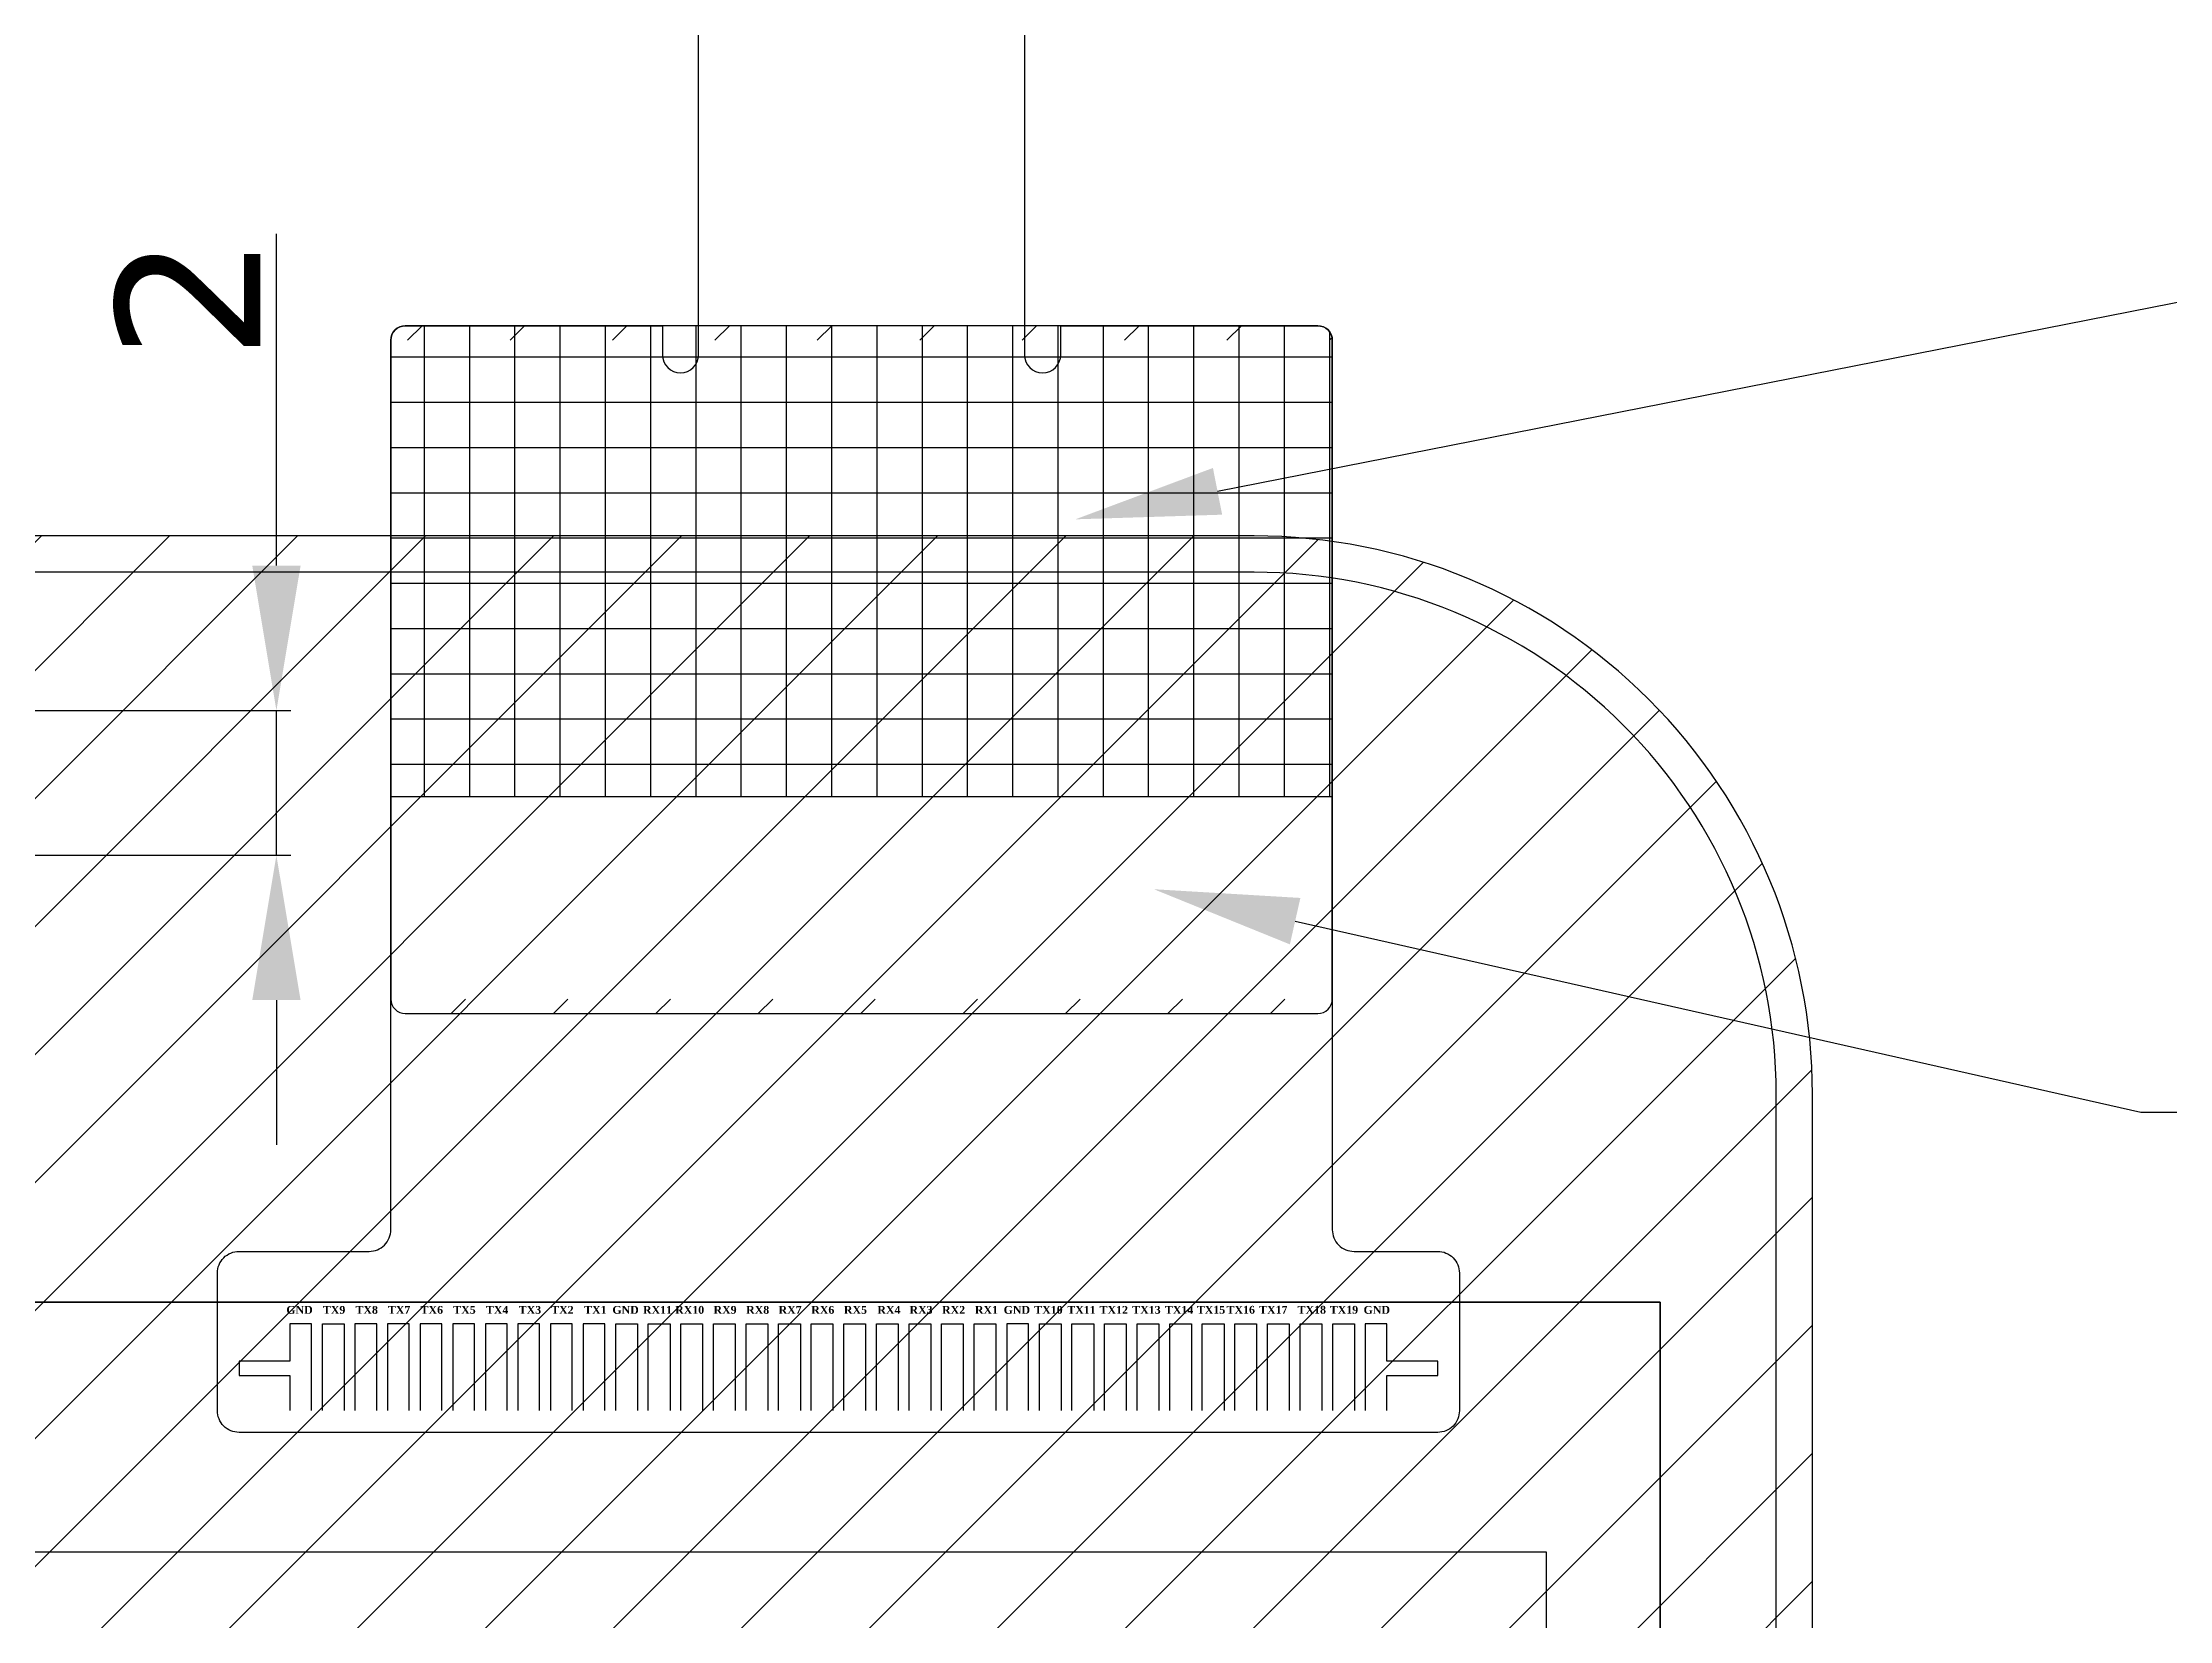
# Model space of a CAD drawing. Header units: inches. Extents: x 1779 to 2225, y 40 to 347.
# Drawn here: x 1933.5 to 1962.87, y 244.43 to 266.22 of the extents above; entities that cross this region are included whole.
import ezdxf
from ezdxf import colors
from ezdxf.entities.mleader import LeaderData, LeaderLine
from ezdxf.math import Vec2, Vec3

# ---------------------------------------------------------------- set-up
doc = ezdxf.new("R2010")
doc.units = ezdxf.units.IN
doc.header["$LTSCALE"] = 2.574606
doc.header["$MEASUREMENT"] = 0
doc.header["$PDMODE"] = 3
doc.header["$PDSIZE"] = 0.3125
doc.layers.get('0').update_dxf_attribs({"linetype": 'CONTINUOUS'})
doc.layers.get('Defpoints').update_dxf_attribs({"linetype": 'CONTINUOUS'})
for name, color, linetype in [('05', 4, 'CONTINUOUS'), ('Cover lens', 6, 'CONTINUOUS'), ('dim', 4, 'CONTINUOUS'), ('Dimension', 7, 'CONTINUOUS'), ('FPC', 11, 'CONTINUOUS'), ('RX', 1, 'CONTINUOUS'), ('sensor AA', 131, 'CONTINUOUS'), ('Sensor outline', 190, 'CONTINUOUS'), ('正面保护膜', 50, 'CONTINUOUS'), ('电磁膜', 50, 'CONTINUOUS')]:
    doc.layers.add(name, color=color, linetype=linetype)
doc.styles.get("Standard").update_dxf_attribs({"font": 'romand.shx', "width": 0.8, "bigfont": 'bigfont.shx'})
doc.styles.add('WMF-Times New Roman0', font='timesbd.ttf')
doc.styles.add('文字样式', font='verdana.ttf', dxfattribs={"height": 2})
doc.dimstyles.new('标注', dxfattribs={"dimtxt": 2, "dimasz": 2, "dimexe": 0.2, "dimexo": 0.2, "dimgap": 0.2, "dimtad": 1, "dimdsep": 46, "dimtxsty": '文字样式', "dimcen": 0, "dimclrd": 256, "dimclre": 256, "dimclrt": 256, "dimadec": 0, "dimazin": 0, "dimtfac": 1, "dimtmove": 0, "dimatfit": 3, "dimfxl": 0, "dimarcsym": 0})

# ---------------------------------------------------------------- blocks, each defined once
blk = doc.blocks.new('12521212')
at = {"layer": 'RX'}
for points in [[(1600.864, 243.921), (1600.864, 245.121), (1600.564, 245.121), (1600.564, 244.604), (1599.864, 244.604), (1599.864, 244.404), (1600.564, 244.404), (1600.564, 243.921), (1600.564, 243.921)], [(1601.014, 243.921), (1601.014, 245.121), (1601.314, 245.121), (1601.314, 243.921)], [(1601.764, 243.921), (1601.764, 245.121), (1601.464, 245.121), (1601.464, 243.921)], [(1602.214, 243.921), (1602.214, 245.121), (1601.914, 245.121), (1601.914, 243.921)], [(1602.664, 243.921), (1602.664, 245.121), (1602.364, 245.121), (1602.364, 243.921)], [(1603.114, 243.921), (1603.114, 245.121), (1602.814, 245.121), (1602.814, 243.921)], [(1603.564, 243.921), (1603.564, 245.121), (1603.264, 245.121), (1603.264, 243.921)], [(1604.014, 243.921), (1604.014, 245.121), (1603.714, 245.121), (1603.714, 243.921)], [(1604.464, 243.921), (1604.464, 245.121), (1604.164, 245.121), (1604.164, 243.921)], [(1604.914, 243.921), (1604.914, 245.121), (1604.614, 245.121), (1604.614, 243.921)], [(1605.064, 243.921), (1605.064, 245.121), (1605.364, 245.121), (1605.364, 243.921)], [(1605.514, 243.921), (1605.514, 245.121), (1605.814, 245.121), (1605.814, 243.921)], [(1605.964, 243.921), (1605.964, 245.121), (1606.264, 245.121), (1606.264, 243.921)], [(1606.414, 243.921), (1606.414, 245.121), (1606.714, 245.121), (1606.714, 243.921)], [(1606.864, 243.921), (1606.864, 245.121), (1607.164, 245.121), (1607.164, 243.921)], [(1607.314, 243.921), (1607.314, 245.121), (1607.614, 245.121), (1607.614, 243.921)], [(1607.764, 243.921), (1607.764, 245.121), (1608.064, 245.121), (1608.064, 243.921)], [(1608.214, 243.921), (1608.214, 245.121), (1608.514, 245.121), (1608.514, 243.921)], [(1608.664, 243.921), (1608.664, 245.121), (1608.964, 245.121), (1608.964, 243.921)], [(1609.114, 243.921), (1609.114, 245.121), (1609.414, 245.121), (1609.414, 243.921)], [(1609.564, 243.921), (1609.564, 245.121), (1609.864, 245.121), (1609.864, 243.921)], [(1610.014, 243.921), (1610.014, 245.121), (1610.314, 245.121), (1610.314, 243.921)], [(1610.764, 243.921), (1610.764, 245.121), (1610.464, 245.121), (1610.464, 243.921)], [(1610.914, 243.921), (1610.914, 245.121), (1611.214, 245.121), (1611.214, 243.921)], [(1611.364, 243.921), (1611.364, 245.121), (1611.664, 245.121), (1611.664, 243.921)], [(1611.814, 243.921), (1611.814, 245.121), (1612.114, 245.121), (1612.114, 243.921)], [(1612.264, 243.921), (1612.264, 245.121), (1612.564, 245.121), (1612.564, 243.921)], [(1612.714, 243.921), (1612.714, 245.121), (1613.014, 245.121), (1613.014, 243.921)], [(1613.164, 243.921), (1613.164, 245.121), (1613.464, 245.121), (1613.464, 243.921)], [(1613.614, 243.921), (1613.614, 245.121), (1613.914, 245.121), (1613.914, 243.921)], [(1614.064, 243.921), (1614.064, 245.121), (1614.364, 245.121), (1614.364, 243.921)], [(1614.514, 243.921), (1614.514, 245.121), (1614.814, 245.121), (1614.814, 243.921)], [(1614.964, 243.921), (1614.964, 245.121), (1615.264, 245.121), (1615.264, 243.921)], [(1615.714, 243.921), (1615.714, 244.404), (1616.414, 244.404), (1616.414, 244.604), (1615.714, 244.604), (1615.714, 245.121), (1615.414, 245.121), (1615.414, 243.921)]]:
    blk.add_lwpolyline(points, dxfattribs=at)
at = {"layer": 'sensor AA'}
blk.add_lwpolyline([(1560.144, 241.971), (1617.914, 241.971), (1617.914, 146.791), (1560.144, 146.791)], close=True, dxfattribs=at)
at = {"layer": 'Sensor outline'}
blk.add_lwpolyline([(1558.634, 143.961), (1619.484, 143.961), (1558.634, 143.961), (1558.634, 245.421), (1619.484, 245.421), (1619.484, 143.961), (1619.484, 245.421), (1558.634, 245.421)], close=True, dxfattribs=at)
at = {"style": 'WMF-Times New Roman0'}
for p in [(1600.516, 245.258), (1605.018, 245.258), (1610.421, 245.258), (1615.391, 245.258)]:
    blk.add_text('GND', height=0.1085, dxfattribs=at).set_placement(p)
at = {"layer": '05', "style": 'WMF-Times New Roman0'}
for s, p in [('TX9', (1601.021, 245.258)), ('TX8', (1601.471, 245.258)), ('TX7', (1601.919, 245.258)), ('TX6', (1602.37, 245.258)), ('TX5', (1602.821, 245.258)), ('TX4', (1603.272, 245.258)), ('TX3', (1603.725, 245.258)), ('TX2', (1604.173, 245.258)), ('TX1', (1604.628, 245.258)), ('RX11', (1605.441, 245.258)), ('RX10', (1605.885, 245.258)), ('RX9', (1606.415, 245.258)), ('RX8', (1606.865, 245.258)), ('RX7', (1607.313, 245.258)), ('RX6', (1607.764, 245.258)), ('RX5', (1608.215, 245.258)), ('RX4', (1608.677, 245.258)), ('RX3', (1609.121, 245.258)), ('RX2', (1609.57, 245.258)), ('RX1', (1610.024, 245.258)), ('TX10', (1610.844, 245.258)), ('TX11', (1611.3, 245.258)), ('TX12', (1611.746, 245.258)), ('TX13', (1612.197, 245.258)), ('TX14', (1612.648, 245.258)), ('TX15', (1613.088, 245.259)), ('TX16', (1613.499, 245.259)), ('TX17', (1613.948, 245.259)), ('TX18', (1614.48, 245.259)), ('TX19', (1614.924, 245.259))]:
    blk.add_text(s, height=0.1085, dxfattribs=at).set_placement(p)
blk = doc.blocks.new('*D54')
at = {"layer": 'Defpoints', "color": 0}
for p in [(1929.743, 256.998), (1936.727, 256.998), (1929.743, 254.998)]:
    blk.add_point(p, dxfattribs=at)
at = {"layer": 'Dimension', "lineweight": -2}
for p, q in [((1936.727, 258.998), (1936.727, 263.58)), ((1929.943, 256.998), (1936.927, 256.998)), ((1936.727, 254.998), (1936.727, 256.998)), ((1929.943, 254.998), (1936.927, 254.998)), ((1936.727, 252.998), (1936.727, 250.998))]:
    blk.add_line(p, q, dxfattribs=at)
at = {"layer": 'Dimension'}
for points in [[(1936.394, 258.998), (1937.061, 258.998), (1936.727, 256.998)], [(1936.394, 252.998), (1937.061, 252.998), (1936.727, 254.998)]]:
    blk.add_solid(points, dxfattribs=at)
at = {"layer": 'Dimension', "insert": (1935.507, 262.703), "char_height": 2, "attachment_point": 5, "rotation": 90, "style": '文字样式'}
blk.add_mtext('2', dxfattribs=at)

msp = doc.modelspace()

# ---------------------------------------------------------------- hatches: boundary and pattern name
at = {"layer": 'Cover lens', "linetype": 'Continuous'}
h = msp.add_hatch(dxfattribs=at)
h.set_pattern_fill('ANSI31', color=256, scale=10, style=0)
edge = h.paths.add_edge_path(flags=16)
edge.add_line((1918.407, 254.998), (1932.407, 254.998))
edge.add_arc((1932.407, 255.998), 1, 270, 450)
edge.add_line((1932.407, 256.998), (1918.407, 256.998))
edge.add_arc((1918.407, 255.998), 1, 90, 270)
edge = h.paths.add_edge_path(flags=16)
edge.add_line((1913.657, 254.998), (1915.157, 254.998))
edge.add_arc((1915.157, 255.998), 1, 270, 450)
edge.add_line((1915.157, 256.998), (1913.657, 256.998))
edge.add_arc((1913.657, 255.998), 1, 90, 270)
edge = h.paths.add_edge_path(flags=16)
edge.add_arc((1910.907, 255.998), 1, 0, 360)
edge = h.paths.add_edge_path(flags=16)
edge.add_arc((1904.407, 255.998), 1.7, 0, 360)
edge = h.paths.add_edge_path()
edge.add_arc((1949.857, 142.165), 8.08, 273.5944, 360)
edge.add_line((1957.937, 142.165), (1957.937, 251.698))
edge.add_arc((1950.227, 251.698), 7.71, 360, 450)
edge.add_line((1950.227, 259.408), (1900.587, 259.408))
edge.add_arc((1900.587, 251.698), 7.71, 90, 180)
edge.add_line((1892.877, 251.698), (1892.877, 142.165))
edge.add_arc((1900.957, 142.165), 8.08, 180, 266.4056)
edge.add_arc((1925.407, 531.398), 398.08, 266.40564, 273.59436)
edge = h.paths.add_edge_path(flags=16)
edge.add_line((1919.607, 136.918), (1931.207, 136.918))
edge.add_arc((1931.207, 138.998), 2.08, 270, 360)
edge.add_line((1933.287, 138.998), (1933.287, 141.498))
edge.add_arc((1931.207, 141.498), 2.08, 360, 450)
edge.add_line((1931.207, 143.578), (1919.607, 143.578))
edge.add_arc((1919.607, 141.498), 2.08, 90, 180)
edge.add_line((1917.527, 141.498), (1917.527, 138.998))
edge.add_arc((1919.607, 138.998), 2.08, 180, 270)
h.paths.add_polyline_path([(1897.327, 150.398), (1897.327, 243.998), (1953.487, 243.998), (1953.487, 150.398)], flags=16)
at = {"layer": 'FPC', "linetype": 'Continuous'}
h = msp.add_hatch(dxfattribs=at)
h.set_pattern_fill('D', color=256, angle=45, style=0, pattern_type=0)
h.set_pattern_definition([(45, (1829.4463, 54.0247), (-0.7071068, 0.7071068), [])])
edge = h.paths.add_edge_path()
edge.add_line((1938.307, 262.112), (1938.307, 253.012))
edge = h.paths.add_edge_path()
edge.add_line((1951.307, 253.012), (1951.307, 262.112))
edge = h.paths.add_edge_path()
edge.add_arc((1938.507, 253.012), 0.2, 180, 270)
edge.add_line((1938.507, 252.812), (1951.107, 252.812))
edge.add_arc((1951.107, 253.012), 0.2, 270, 360)
edge = h.paths.add_edge_path()
edge.add_arc((1951.107, 262.112), 0.2, 0, 90)
edge.add_line((1951.107, 262.312), (1938.507, 262.312))
edge.add_arc((1938.507, 262.112), 0.2, 90, 180)
at = {"layer": '电磁膜', "linetype": 'Continuous'}
h = msp.add_hatch(dxfattribs=at)
h.set_pattern_fill('ANSI37', color=256, scale=5, angle=45, style=0)
h.set_pattern_definition([(90, (1.8957, -7.4952), (-0.625, 1e-16), []), (180, (1.8957, -7.4952), (-1e-16, -0.625), [])])
edge = h.paths.add_edge_path()
edge.add_line((1938.307, 262.112), (1938.307, 255.812))
edge.add_line((1938.307, 255.812), (1951.307, 255.812))
edge.add_line((1951.307, 255.812), (1951.307, 262.112))
edge.add_arc((1951.107, 262.112), 0.2, 0, 90)
edge = h.paths.add_edge_path()
edge.add_line((1951.107, 262.312), (1938.507, 262.312))
edge.add_arc((1938.507, 262.112), 0.2, 90, 180)

# ---------------------------------------------------------------- linework, layer by layer
at = {"layer": 'Cover lens', "linetype": 'Continuous'}
msp.add_lwpolyline([(1950.364, 134.101, 0.395956), (1957.937, 142.165), (1957.937, 251.698, 0.414214), (1950.227, 259.408), (1900.587, 259.408, 0.414214), (1892.877, 251.698), (1892.877, 142.165, 0.395956), (1900.451, 134.101, 0.031377), (1950.364, 134.101)], format="xyb", dxfattribs=at)
at = {"layer": 'FPC', "linetype": 'Continuous'}
msp.add_lwpolyline([(1947.057, 274.148), (1947.057, 262.312), (1947.057, 261.912, 1), (1947.557, 261.912), (1947.557, 262.312), (1951.107, 262.312, -0.414214), (1951.307, 262.112), (1951.307, 249.827, 0.414214), (1951.607, 249.527), (1952.762, 249.527, -0.414214), (1953.062, 249.227), (1953.062, 247.327, -0.414214), (1952.762, 247.027), (1936.212, 247.027, -0.414214), (1935.912, 247.327), (1935.912, 249.227, -0.414214), (1936.212, 249.527), (1938.007, 249.527, 0.414214), (1938.307, 249.827), (1938.307, 253.012), (1938.307, 262.112, -0.414214), (1938.507, 262.312), (1942.057, 262.312), (1942.057, 261.912, 1), (1942.557, 261.912), (1942.557, 262.312), (1942.557, 274.148, -0.414214)], format="xyb", dxfattribs=at)
msp.add_lwpolyline([(1938.507, 262.312, 0.414214), (1938.307, 262.112), (1938.307, 253.012, 0.414214), (1938.507, 252.812), (1951.107, 252.812, 0.414214), (1951.307, 253.012), (1951.307, 262.112, 0.414214), (1951.107, 262.312)], format="xyb", close=True, dxfattribs=at)
msp.add_lwpolyline([(1938.507, 262.312, 0.414214), (1938.307, 262.112), (1938.307, 253.012, 0.414214), (1938.507, 252.812), (1951.107, 252.812, 0.414214), (1951.307, 253.012), (1951.307, 262.112, 0.414214), (1951.107, 262.312)], format="xyb", close=True, dxfattribs=at)
at = {"layer": '正面保护膜'}
msp.add_lwpolyline([(1957.386, 141.282, -0.380398), (1958.379, 142.165), (1961.437, 142.165, 0.414214), (1962.437, 143.165), (1962.437, 146.165, 0.414214), (1961.437, 147.165), (1958.437, 147.165, -0.414214), (1957.437, 148.165), (1957.437, 251.698, 0.414214), (1950.227, 258.908), (1900.587, 258.908, 0.414214), (1893.377, 251.698), (1893.377, 142.165, 0.395956), (1900.482, 134.6, 0.031377), (1950.333, 134.6, 0.362551)], format="xyb", close=True, dxfattribs=at)
at = {"layer": '电磁膜', "linetype": 'Continuous'}
msp.add_lwpolyline([(1951.307, 255.812), (1951.307, 259.323), (1951.307, 262.112, 0.414214), (1951.107, 262.312), (1938.507, 262.312, 0.414214), (1938.307, 262.112), (1938.307, 255.812)], format="xyb", close=True, dxfattribs=at)

# ---------------------------------------------------------------- block references
at = {"layer": 'Dimension'}
msp.add_blockref('12521212', (336.348, 3.407), dxfattribs=at)

# ---------------------------------------------------------------- dimensions: what is measured, and where the dimension line sits
dim = msp.add_linear_dim(base=(1936.727, 256.998), p1=(1929.743, 254.998), p2=(1929.743, 256.998), angle=90, dimstyle='标注', dxfattribs=at)
dim.commit()
dim.dimension.update_dxf_attribs({"geometry": '*D54', "text_midpoint": (1936.727, 262.703), "dimtype": 160})

# ---------------------------------------------------------------- leaders
at = {"layer": 'dim'}
ml = msp.add_multileader_mtext('Standard', dxfattribs=at)
ml.set_content('', color=256)
ml.set_leader_properties()
ml.build(insert=Vec2(0, 0))
ml.multileader.update_dxf_attribs({"text_right_attachment_type": 6, "dogleg_length": 0.36, "arrow_head_size": 2})
ctx = ml.context
ctx.base_point, ctx.char_height, ctx.arrow_head_size, ctx.landing_gap_size, ctx.plane_origin = Vec3(1937.558, 270.221), 0.18, 2, 0.09, Vec3(1944.553, 266.548)
ctx.right_attachment = 6
notes = []
notes.append((ctx, [(0, (1, 1, 0), (1914.216, 270.221), (1, 0), 23.342, [(0, [(1914.319, 255.674)], 0, [])])]))
ctx.mtext.insert, ctx.mtext.flow_direction = Vec3(1937.648, 270.311), 5
ml = msp.add_multileader_mtext('Standard', dxfattribs=at)
ml.set_content('', color=256)
ml.set_leader_properties()
ml.build(insert=Vec2(0, 0))
ml.multileader.update_dxf_attribs({"text_right_attachment_type": 6, "dogleg_length": 0.36, "arrow_head_size": 2})
ctx = ml.context
ctx.base_point, ctx.char_height, ctx.arrow_head_size, ctx.landing_gap_size, ctx.plane_origin = Vec3(1989.453, 262.991), 0.18, 2, 0.09, Vec3(1995.29, 259.498)
ctx.right_attachment = 6
notes.append((ctx, [(0, (1, 1, 0), (1964.774, 262.991), (1, 0), 24.68, [(0, [(1947.76, 259.638)], 0, [])])]))
ctx.mtext.insert, ctx.mtext.flow_direction = Vec3(1989.543, 263.081), 5
ml = msp.add_multileader_mtext('Standard', dxfattribs=at)
ml.set_content('', color=256)
ml.set_leader_properties()
ml.build(insert=Vec2(0, 0))
ml.multileader.update_dxf_attribs({"text_right_attachment_type": 6, "dogleg_length": 0.36, "arrow_head_size": 2})
ctx = ml.context
ctx.base_point, ctx.char_height, ctx.arrow_head_size, ctx.landing_gap_size, ctx.plane_origin = Vec3(1985.813, 251.449), 0.18, 2, 0.09, Vec3(1992.808, 247.776)
ctx.right_attachment = 6
notes.append((ctx, [(0, (1, 1, 0), (1962.471, 251.449), (1, 0), 23.342, [(0, [(1948.843, 254.529)], 0, [])])]))
ctx.mtext.insert, ctx.mtext.flow_direction = Vec3(1985.903, 251.539), 5
for ctx, leaders in notes:
    for number, flags, end, landing, length, lines in leaders:
        leader = LeaderData()
        leader.index, (leader.has_last_leader_line, leader.has_dogleg_vector, leader.attachment_direction) = number, flags
        leader.last_leader_point, leader.dogleg_vector, leader.dogleg_length = Vec3(end), Vec3(landing), length
        for number, points, colour, breaks in lines:
            line = LeaderLine()
            line.index, line.vertices, line.color, line.breaks = number, Vec3.list(points), colors.encode_raw_color(colour), breaks
            leader.lines.append(line)
        ctx.leaders.append(leader)

doc.saveas('drawing.dxf')
